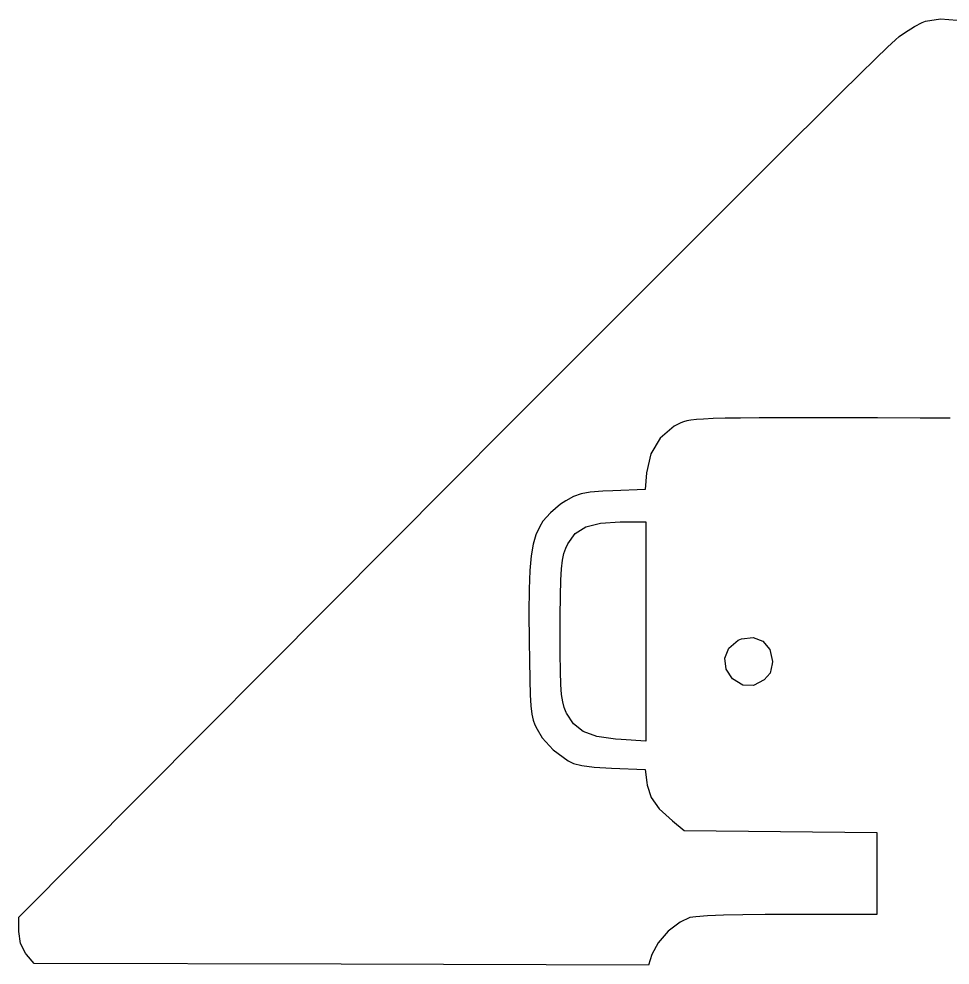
# Model space of a CAD drawing. Extents: x 101 to 188.5, y -136.8 to -56.
# Drawn here: x 123.82 to 145.6, y -100 to -77.86 of the extents above; entities that cross this region are included whole.
import ezdxf

# ---------------------------------------------------------------- set-up
doc = ezdxf.new("R2010")
doc.units = 0
doc.layers.add('BLACK', color=7, linetype='CONTINUOUS')

msp = doc.modelspace()

# ---------------------------------------------------------------- linework, layer by layer
at = {"layer": 'BLACK', "linetype": 'CONTINUOUS'}
for p, q in [((144.948, -77.947), (145.025, -77.9185)), ((145.025, -77.9185), (145.379, -77.863)), ((145.379, -77.863), (145.769, -77.8932)), ((144.536, -78.1865), (144.767, -78.0421)), ((144.767, -78.0421), (144.948, -77.947)), ((144.138, -78.5271), (144.322, -78.351)), ((144.322, -78.351), (144.408, -78.2749)), ((144.408, -78.2749), (144.536, -78.1865)), ((143.859, -78.7979), (144.138, -78.5271)), ((143.492, -79.1581), (143.859, -78.7979)), ((143.042, -79.6026), (143.492, -79.1581)), ((142.514, -80.1262), (143.042, -79.6026)), ((141.912, -80.7236), (142.514, -80.1262)), ((141.243, -81.3895), (141.912, -80.7236)), ((140.512, -82.1189), (141.243, -81.3895)), ((139.723, -82.9065), (140.512, -82.1189)), ((138.882, -83.7471), (139.723, -82.9065)), ((137.994, -84.6354), (138.882, -83.7471)), ((137.065, -85.5662), (137.994, -84.6354)), ((136.1, -86.5344), (137.065, -85.5662)), ((135.104, -87.5346), (136.1, -86.5344)), ((139.837, -87.2245), (139.667, -87.2368)), ((140.059, -87.2148), (139.837, -87.2245)), ((140.344, -87.2074), (140.059, -87.2148)), ((140.7, -87.2022), (140.344, -87.2074)), ((141.137, -87.199), (140.7, -87.2022)), ((141.667, -87.1974), (141.137, -87.199)), ((142.299, -87.1973), (141.667, -87.1974)), ((143.042, -87.1985), (142.299, -87.1973)), ((143.907, -87.2008), (143.042, -87.1985)), ((144.905, -87.2039), (143.907, -87.2008)), ((145.605, -87.2062), (144.905, -87.2039)), ((139.151, -87.395), (138.823, -87.669)), ((139.245, -87.3447), (139.151, -87.395)), ((139.305, -87.3162), (139.245, -87.3447)), ((139.368, -87.2914), (139.305, -87.3162)), ((139.442, -87.2701), (139.368, -87.2914)), ((139.539, -87.2519), (139.442, -87.2701)), ((139.667, -87.2368), (139.539, -87.2519)), ((134.082, -88.5618), (135.104, -87.5346)), ((138.823, -87.669), (138.602, -88.0368)), ((138.602, -88.0368), (138.499, -88.4812)), ((138.499, -88.4812), (138.466, -88.876)), ((123.821, -98.8789), (133.948, -88.6965)), ((133.948, -88.6965), (134.082, -88.5618)), ((136.971, -88.9764), (136.794, -89.0403)), ((137.184, -88.9374), (136.971, -88.9764)), ((137.476, -88.9142), (137.184, -88.9374)), ((137.715, -88.9038), (137.476, -88.9142)), ((138.466, -88.876), (137.715, -88.9038)), ((136.489, -89.2181), (136.252, -89.4175)), ((136.611, -89.1381), (136.489, -89.2181)), ((136.794, -89.0403), (136.611, -89.1381)), ((136.252, -89.4175), (136.078, -89.6182)), ((136.078, -89.6182), (136.003, -89.7414)), ((137.082, -89.7466), (137.424, -89.6593)), ((137.424, -89.6593), (137.883, -89.6327)), ((137.883, -89.6327), (138.483, -89.6327)), ((138.483, -89.6327), (138.483, -92.197)), ((136.003, -89.7414), (135.916, -89.9312)), ((136.835, -89.9055), (137.082, -89.7466)), ((135.916, -89.9312), (135.849, -90.1536)), ((136.66, -90.1468), (136.835, -89.9055)), ((135.849, -90.1536), (135.801, -90.4278)), ((136.569, -90.3741), (136.613, -90.2479)), ((136.613, -90.2479), (136.66, -90.1468)), ((135.801, -90.4278), (135.771, -90.773)), ((136.513, -90.7271), (136.536, -90.5266)), ((136.536, -90.5266), (136.569, -90.3741)), ((136.497, -90.9976), (136.513, -90.7271)), ((135.771, -90.773), (135.754, -91.2084)), ((135.754, -91.2084), (135.75, -91.7534)), ((136.488, -91.3599), (136.497, -90.9976)), ((136.484, -91.8357), (136.488, -91.3599)), ((135.75, -91.7534), (135.756, -92.427)), ((136.484, -92.1738), (136.484, -91.8357)), ((136.485, -92.7142), (136.484, -92.1738)), ((138.483, -92.197), (138.483, -94.7613)), ((135.756, -92.427), (135.763, -92.8657)), ((140.426, -92.5852), (140.644, -92.4031)), ((140.644, -92.4031), (140.725, -92.3674)), ((140.725, -92.3674), (140.993, -92.3348)), ((140.993, -92.3348), (141.223, -92.4251)), ((141.223, -92.4251), (141.385, -92.619)), ((136.49, -93.1288), (136.485, -92.7142)), ((140.332, -92.8216), (140.426, -92.5852)), ((141.385, -92.619), (141.445, -92.8971)), ((135.763, -92.8657), (135.772, -93.328)), ((140.366, -93.0776), (140.332, -92.8216)), ((141.444, -92.9555), (141.395, -93.1685)), ((141.445, -92.8971), (141.444, -92.9555)), ((136.5, -93.4399), (136.49, -93.1288)), ((140.516, -93.3016), (140.366, -93.0776)), ((141.395, -93.1685), (141.25, -93.3299)), ((135.772, -93.328), (135.783, -93.6787)), ((140.752, -93.4543), (140.516, -93.3016)), ((141.25, -93.3299), (141.003, -93.4602)), ((136.516, -93.6697), (136.5, -93.4399)), ((141.003, -93.4602), (140.752, -93.4543)), ((135.783, -93.6787), (135.799, -93.9385)), ((136.541, -93.8405), (136.516, -93.6697)), ((136.577, -93.9747), (136.541, -93.8405)), ((135.799, -93.9385), (135.821, -94.1281)), ((136.624, -94.0944), (136.577, -93.9747)), ((135.821, -94.1281), (135.85, -94.2683)), ((135.85, -94.2683), (135.889, -94.3797)), ((136.63, -94.1072), (136.624, -94.0944)), ((136.79, -94.3601), (136.63, -94.1072)), ((135.889, -94.3797), (135.94, -94.4831)), ((135.94, -94.4831), (136.064, -94.6848)), ((137.02, -94.5389), (136.79, -94.3601)), ((136.064, -94.6848), (136.316, -94.9664)), ((137.342, -94.6547), (137.02, -94.5389)), ((137.779, -94.7185), (137.342, -94.6547)), ((137.909, -94.7276), (137.779, -94.7185)), ((138.483, -94.7613), (137.909, -94.7276)), ((136.316, -94.9664), (136.669, -95.2237)), ((136.669, -95.2237), (136.79, -95.2828)), ((136.79, -95.2828), (136.99, -95.3354)), ((136.99, -95.3354), (137.276, -95.371)), ((137.276, -95.371), (137.679, -95.3946)), ((137.679, -95.3946), (138.466, -95.4271)), ((138.466, -95.4271), (138.506, -95.7262)), ((138.506, -95.7262), (138.517, -95.7925)), ((138.517, -95.7925), (138.613, -96.0792)), ((138.613, -96.0792), (138.801, -96.3454)), ((138.801, -96.3454), (139.106, -96.6263)), ((139.106, -96.6263), (139.385, -96.8528)), ((139.385, -96.8528), (141.637, -96.8753)), ((141.637, -96.8753), (143.889, -96.8978)), ((143.889, -96.8978), (143.889, -97.8565)), ((143.889, -97.8565), (143.889, -98.8152)), ((123.821, -99.2132), (123.821, -98.8789)), ((139.514, -98.8897), (139.285, -98.9951)), ((139.657, -98.8701), (139.514, -98.8897)), ((139.927, -98.8525), (139.657, -98.8701)), ((140.301, -98.8375), (139.927, -98.8525)), ((140.757, -98.8259), (140.301, -98.8375)), ((141.274, -98.8184), (140.757, -98.8259)), ((141.829, -98.8156), (141.274, -98.8184)), ((141.834, -98.8156), (141.829, -98.8156)), ((143.889, -98.8152), (141.834, -98.8156)), ((139.285, -98.9951), (139.01, -99.2098)), ((123.855, -99.5007), (123.821, -99.2132)), ((139.01, -99.2098), (138.775, -99.4777)), ((123.973, -99.7226), (123.855, -99.5007)), ((138.775, -99.4777), (138.628, -99.7517)), ((124, -99.7552), (123.973, -99.7226)), ((124.178, -99.963), (124, -99.7552)), ((138.628, -99.7517), (138.545, -100.002)), ((131.362, -99.9826), (124.178, -99.963)), ((138.545, -100.002), (131.362, -99.9826))]:
    msp.add_line(p, q, dxfattribs=at)

doc.saveas('drawing.dxf')
